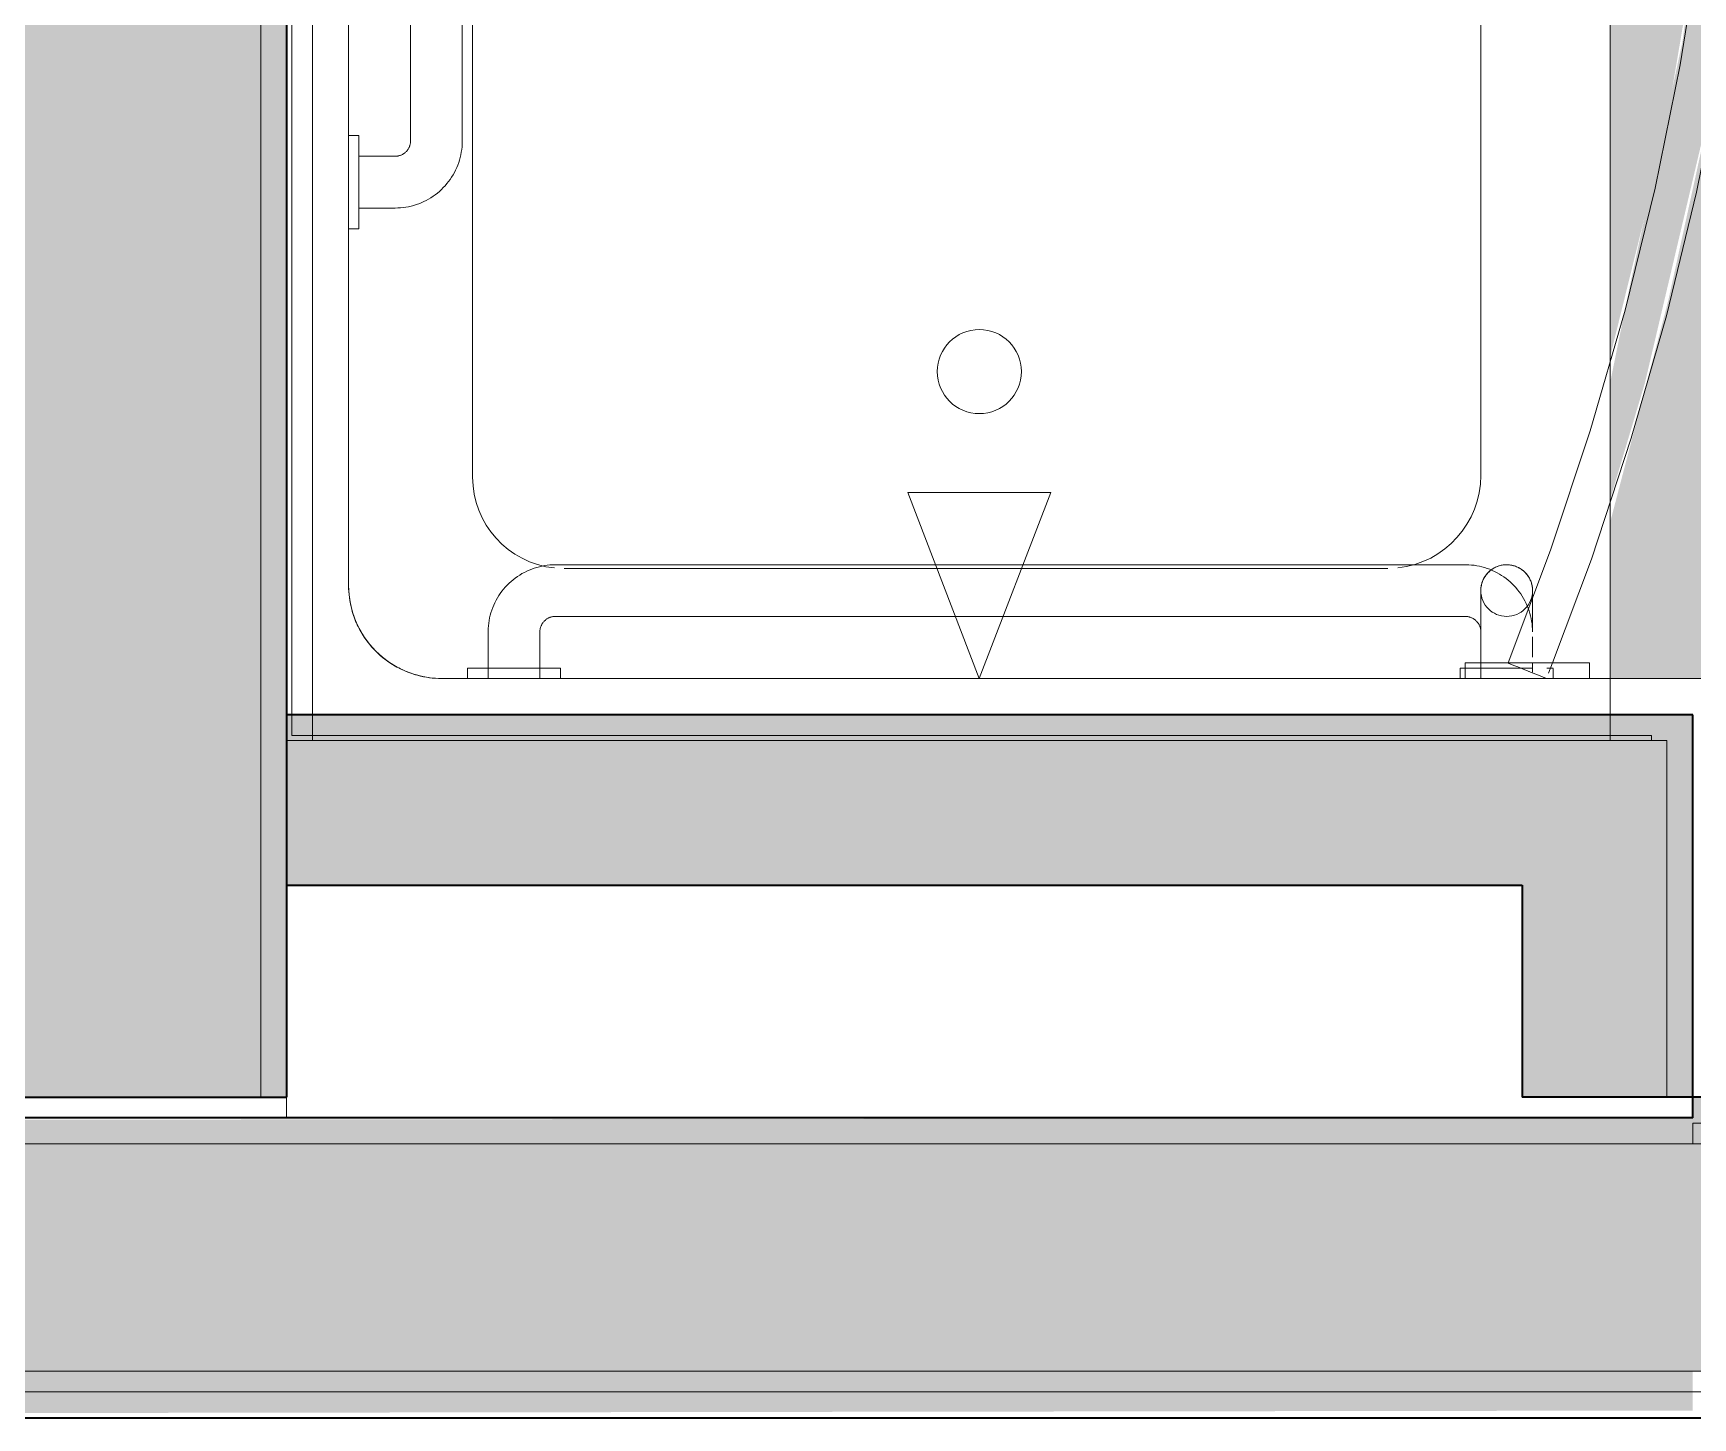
# Model space of a CAD drawing. Header units: inches. Extents: x 6 to 8416, y -388 to 6104.
# Drawn here: x 5998.79 to 6038.92, y 330.94 to 364.41 of the extents above; entities that cross this region are included whole.
import ezdxf

# ---------------------------------------------------------------- set-up
doc = ezdxf.new("R2010")
doc.units = ezdxf.units.IN
doc.header["$MEASUREMENT"] = 0
doc.linetypes.add('Dash 1_16_', pattern=[48, 24, -24])
doc.linetypes.add('Hidden 1_16_', pattern=[36, 24, -12])
for name, color, linetype, lineweight in [('A-GENM', 13, 'Continuous', 18), ('A-ROOM', 32, 'Continuous', 13), ('A-WALL', 113, 'Continuous', 25), ('A-WALL-PATT', 111, 'Continuous', 35), ('I-WALL', 2, 'Continuous', 25), ('P-SANR-FIXT', 6, 'Continuous', 18), ('Q-SPCQ', 91, 'Continuous', 18)]:
    doc.layers.add(name, color=color, linetype=linetype, lineweight=lineweight)

# ---------------------------------------------------------------- blocks, each defined once
blk = doc.blocks.new('GM BA Shower-Unit-Tub-Prefab-ICC ADA-AM - ICC Type B_ Option B Forward_ 60_W x 32_D-2224311-LEVEL 3 - PLAN Copy 1 Copy 1')
at = {"layer": 'A-GENM'}
blk.add_line((0, -32), (0.625, -32), dxfattribs=at)
blk = doc.blocks.new('GM Clearance-Rect-AM - 30_ x 48_  - A117 2017 Existing _ Type B _ A117 2009 _ CBC-V252-LEVEL 3 - PLAN Copy 1 Copy 1')
at = {"layer": 'A-GENM', "linetype": 'Hidden 1_16_', "lineweight": 9, "transparency": 33554560}
h = blk.add_hatch(color=256, dxfattribs=at)
h.paths.add_polyline_path([(5.644, 0), (-15, 0), (-15, -48), (13.614, -47.841), (12.13, -41.068), (11.845, -39.201), (11.217, -32.454), (11.104, -27.516), (11.508, -20.747), (12.336, -14.859), (13.593, -9.14), (15, -3.771), (15, 0)])
h.paths.add_polyline_path([(15, -7.775), (13.713, -12.987), (12.752, -18.657), (12.22, -24.46), (12.135, -30.286), (12.478, -35.946), (13.367, -42.21), (14.504, -47.4), (14.781, -48), (15, -48), (15, -7.815)])
blk.add_hatch(color=256, dxfattribs=at).paths.add_polyline_path([(15, -4.326), (14.159, -7.141), (12.32, -14.947), (11.787, -18.299), (11.214, -24.639), (11.148, -30.645), (11.514, -36.311), (12.354, -42.232), (13.485, -47.308), (13.75, -48), (14.624, -47.841), (13.728, -44.092), (12.765, -38.451), (12.231, -32.814), (12.135, -26.714), (12.448, -21.317), (13.252, -15.39), (14.486, -9.664), (15, -7.149), (15, -4.494)])
at = {"layer": 'A-GENM', "linetype": 'Hidden 1_16_', "lineweight": 9}
for p, q in [((-15, 0), (15, 0)), ((15, 0), (-15, 0)), ((-15, 0), (15, 0)), ((15, 0), (15, -4.326)), ((15, -4.326), (15, 0)), ((15, 0), (15, -4.326)), ((15, -4.625), (15, -6.752)), ((15, -6.752), (15, -4.625)), ((15, -4.625), (15, -6.752)), ((15, -6.898), (15, -7.775)), ((15, -7.775), (15, -6.898)), ((15, -6.898), (15, -7.775)), ((15, -7.775), (15, -48)), ((15, -48), (15, -7.775)), ((15, -7.775), (15, -48))]:
    blk.add_line(p, q, dxfattribs=at)
blk = doc.blocks.new('z Nested-Shower Surround-Tub-Prefab - Variable-V254-LEVEL 3 - PLAN Copy 1 Copy 1')
at = {"layer": 'A-GENM'}
for p, q in [((60, 0), (0, 0)), ((0, 0), (0, -0.625)), ((0, -0.625), (0, 0)), ((0, 0), (0.625, 0)), ((0.625, 0), (59.375, 0)), ((0, -0.625), (0, -32)), ((0, -29.875), (0, -0.625)), ((56.25, -1.5), (3.75, -1.5)), ((3.75, -1.5), (56.25, -1.5)), ((56.25, -1.5), (3.75, -1.5)), ((1.5, -3.75), (1.5, -5.058)), ((1.5, -29.25), (1.5, -3.75)), ((1.5, -3.75), (1.5, -5.058)), ((53.877, -4.5), (6.371, -4.5)), ((1.5, -5.942), (1.5, -29.058)), ((1.5, -5.942), (1.5, -29.058)), ((4.159, -15.729), (4.159, -6.712)), ((4.159, -17.771), (4.159, -15.729)), ((4.159, -26.623), (4.159, -17.771)), ((53.839, -28.873), (6.409, -28.873)), ((1.5, -30.75), (1.5, -29.25)), ((0, -32), (0, -29.875)), ((1.5, -30), (1.5, -30.75)), ((1.5, -30), (1.5, -30.75)), ((1.5, -30.75), (1.5, -32)), ((1.5, -32), (1.5, -30.75)), ((1.5, -30.75), (1.5, -32)), ((0, -32), (1.5, -32)), ((0.625, -32), (0.246, -32)), ((1.5, -32), (0.625, -32)), ((1.5, -32), (5.826, -32)), ((6.125, -32), (8.252, -32)), ((8.398, -32), (9.275, -32)), ((9.275, -32), (49.5, -32))]:
    blk.add_line(p, q, dxfattribs=at)
at = {"layer": 'A-GENM', "lineweight": 9}
for p, q in [((60, 0), (0, 0)), ((0, 0), (0, -0.625)), ((0, -0.625), (0, 0)), ((0, 0), (0.625, 0)), ((0.125, -0.625), (0.125, -0.125)), ((0.125, -0.125), (59.875, -0.125)), ((0.125, -0.313), (0.125, -0.625)), ((0.625, -0.125), (0.312, -0.125)), ((0.625, 0), (59.375, 0)), ((59.376, -0.125), (0.625, -0.125)), ((0, -0.625), (0, -33)), ((0, -29.875), (0, -0.625)), ((0.125, -33), (0.125, -0.625)), ((0.125, -0.625), (0.125, -29.875)), ((0, -32), (0, -29.875)), ((0.125, -29.875), (0.125, -32)), ((0, -33), (0, -32)), ((0.125, -32), (0.125, -33)), ((0, -33), (0.125, -33)), ((0.125, -33), (0, -33))]:
    blk.add_line(p, q, dxfattribs=at)
at = {"layer": 'A-GENM'}
blk.add_circle((8.92, -16.75), 1.016, dxfattribs=at)
for centre, radius, start, end in [((3.75, -3.75), 2.25, 90, 180), ((3.75, -3.75), 2.25, 105, 110.0287), ((3.75, -3.75), 2.25, 105, 110.0287), ((3.75, -3.75), 2.25, 90, 105), ((3.75, -3.75), 2.25, 90, 105), ((3.75, -3.75), 2.25, 120, 135), ((3.75, -3.75), 2.25, 120, 135), ((3.75, -3.75), 2.25, 114.9713, 120), ((3.75, -3.75), 2.25, 114.9713, 120), ((3.75, -3.75), 2.25, 110.0287, 114.9713), ((3.75, -3.75), 2.25, 110.0287, 114.9713), ((3.75, -3.75), 2.25, 135, 150), ((3.75, -3.75), 2.25, 135, 150), ((3.75, -3.75), 2.25, 155.0287, 159.9713), ((3.75, -3.75), 2.25, 155.0287, 159.9713), ((3.75, -3.75), 2.25, 150, 155.0287), ((3.75, -3.75), 2.25, 150, 155.0287), ((3.75, -3.75), 2.25, 165, 180), ((3.75, -3.75), 2.25, 165, 180), ((3.75, -3.75), 2.25, 159.9713, 165), ((3.75, -3.75), 2.25, 159.9713, 165), ((6.371, -6.712), 2.212, 90, 173.9023), ((6.409, -26.623), 2.25, 186.2418, 270)]:
    blk.add_arc(centre, radius, start, end, dxfattribs=at)
blk = doc.blocks.new('z Nested-Shower Grab Bars - Variable-V255-LEVEL 3 - PLAN Copy 1 Copy 1')
at = {"layer": 'A-GENM', "linetype": 'Dash 1_16_', "lineweight": 9}
for p, q in [((10.875, 0), (10.875, -0.25)), ((10.913, 0), (10.875, 0)), ((10.913, 0), (10.875, 0)), ((10.875, 0), (10.875, -0.25)), ((10.913, 0), (10.875, 0)), ((10.913, 0), (10.875, 0)), ((10.875, -0.25), (11.687, -0.25)), ((10.875, -0.25), (11.687, -0.25)), ((10.875, -0.25), (11.687, -0.25)), ((10.875, -0.25), (13.125, -0.25)), ((11.026, 0), (10.913, 0)), ((11.026, 0), (10.913, 0)), ((11.026, 0), (10.913, 0)), ((11.026, 0), (10.913, 0)), ((11.205, 0), (11.026, 0)), ((11.205, 0), (11.026, 0)), ((11.205, 0), (11.026, 0)), ((11.205, 0), (11.026, 0)), ((11.438, 0), (11.205, 0)), ((11.438, 0), (11.205, 0)), ((11.438, 0), (11.205, 0)), ((11.438, 0), (11.205, 0)), ((11.375, -0.25), (11.375, -1.125)), ((11.688, -0.25), (11.375, -0.25)), ((11.688, -0.25), (11.375, -0.25)), ((11.375, -0.25), (11.375, -1.125)), ((12.625, -0.25), (11.375, -0.25)), ((11.688, -0.25), (11.375, -0.25)), ((11.709, 0), (11.438, 0)), ((11.709, 0), (11.438, 0)), ((11.709, 0), (11.438, 0)), ((11.709, 0), (11.438, 0)), ((11.838, -0.25), (11.688, -0.25)), ((12.313, -0.25), (11.688, -0.25)), ((11.838, -0.25), (11.688, -0.25)), ((12, 0), (11.709, 0)), ((12, 0), (11.709, 0)), ((12, 0), (11.709, 0)), ((12, 0), (11.709, 0)), ((11.709, -0.25), (11.822, -0.25)), ((11.709, -0.25), (11.822, -0.25)), ((11.709, -0.25), (11.822, -0.25)), ((12, -0.25), (11.838, -0.25)), ((12, -0.25), (11.838, -0.25)), ((12.291, 0), (12, 0)), ((12.291, 0), (12, 0)), ((12.291, 0), (12, 0)), ((12.291, 0), (12, 0)), ((12.162, -0.25), (12, -0.25)), ((12.162, -0.25), (12, -0.25)), ((12.313, -0.25), (12.162, -0.25)), ((12.313, -0.25), (12.162, -0.25)), ((12.563, 0), (12.291, 0)), ((12.563, 0), (12.291, 0)), ((12.563, 0), (12.291, 0)), ((12.563, 0), (12.291, 0)), ((12.313, -0.25), (13.125, -0.25)), ((12.313, -0.25), (13.125, -0.25)), ((12.625, -0.25), (12.313, -0.25)), ((12.625, -0.25), (12.313, -0.25)), ((12.313, -0.25), (13.125, -0.25)), ((12.625, -0.25), (12.313, -0.25)), ((12.795, 0), (12.563, 0)), ((12.795, 0), (12.563, 0)), ((12.795, 0), (12.563, 0)), ((12.795, 0), (12.563, 0)), ((12.625, -1.125), (12.625, -0.25)), ((12.625, -1.125), (12.625, -0.25)), ((12.974, 0), (12.795, 0)), ((12.974, 0), (12.795, 0)), ((12.974, 0), (12.795, 0)), ((12.974, 0), (12.795, 0)), ((13.087, 0), (12.974, 0)), ((13.087, 0), (12.974, 0)), ((13.087, 0), (12.974, 0)), ((13.087, 0), (12.974, 0)), ((13.125, 0), (13.087, 0)), ((13.125, 0), (13.087, 0)), ((13.125, 0), (13.087, 0)), ((13.125, 0), (13.087, 0)), ((13.125, -0.25), (13.125, 0)), ((13.125, -0.25), (13.125, 0)), ((35, -1.5), (13, -1.5)), ((35, -1.5), (13, -1.5)), ((13, -2.75), (35, -2.75)), ((13, -2.75), (35, -2.75)), ((0.25, -2.875), (0, -2.875)), ((0, -2.875), (0, -2.913)), ((0, -2.875), (0, -2.913)), ((0, -2.913), (0, -3.026)), ((0, -2.913), (0, -3.026)), ((0, -3.026), (0, -3.205)), ((0, -3.026), (0, -3.205)), ((0, -3.205), (0, -3.438)), ((0, -3.205), (0, -3.438)), ((0.25, -3.438), (0.25, -2.875)), ((0.25, -5.125), (0.25, -2.875)), ((1.125, -3.375), (0, -3.375)), ((0, -3.375), (0, -3.396)), ((0, -3.375), (0, -3.396)), ((0, -3.396), (0, -3.459)), ((0, -3.396), (0, -3.459)), ((0, -3.438), (0, -3.709)), ((0, -3.459), (0, -3.558)), ((0, -3.459), (0, -3.558)), ((0, -3.558), (0, -3.688)), ((0, -3.558), (0, -4)), ((0, -3.688), (0, -3.838)), ((0, -3.709), (0, -4)), ((0, -3.838), (0, -4)), ((0, -4), (0, -4.291)), ((0, -4), (0, -4.162)), ((0, -4), (0, -4.442)), ((0, -4.162), (0, -4.313)), ((0, -4.291), (0, -4.563)), ((0, -4.313), (0, -4.442)), ((0, -4.442), (0, -4.541)), ((0, -4.442), (0, -4.541)), ((0, -4.541), (0, -4.604)), ((0, -4.541), (0, -4.604)), ((0, -4.563), (0, -4.795)), ((0, -4.563), (0, -4.795)), ((0, -4.604), (0, -4.625)), ((0, -4.604), (0, -4.625)), ((0, -4.625), (1.125, -4.625)), ((0, -4.795), (0, -4.974)), ((0, -4.795), (0, -4.974)), ((0.25, -5.125), (0.25, -4.563)), ((0, -4.974), (0, -5.087)), ((0, -4.974), (0, -5.087)), ((0, -5.087), (0, -5.125)), ((0, -5.087), (0, -5.125)), ((0, -5.125), (0.25, -5.125)), ((1.5, -5), (1.5, -14.674)), ((2.75, -14.194), (2.75, -5)), ((2.75, -16.306), (2.75, -14.194)), ((1.5, -14.674), (1.5, -15.826)), ((1.5, -15.826), (1.5, -27)), ((2.75, -27), (2.75, -16.306)), ((0.25, -26.875), (0, -26.875)), ((0, -26.875), (0, -26.913)), ((0, -26.875), (0, -26.913)), ((0.25, -26.875), (0, -26.875)), ((0, -26.875), (0, -26.913)), ((0, -26.875), (0, -26.913)), ((0.25, -27.438), (0.25, -26.875)), ((0.25, -27.687), (0.25, -26.875)), ((0.25, -27.687), (0.25, -26.875)), ((0.25, -27.709), (0.25, -26.875)), ((0, -26.913), (0, -27.026)), ((0, -26.913), (0, -27.026)), ((0, -26.913), (0, -27.026)), ((0, -26.913), (0, -27.026)), ((0, -27.026), (0, -27.205)), ((0, -27.026), (0, -27.205)), ((0, -27.026), (0, -27.205)), ((0, -27.026), (0, -27.205)), ((0, -27.205), (0, -27.438)), ((0, -27.205), (0, -27.438)), ((0, -27.205), (0, -27.438)), ((0, -27.205), (0, -27.438)), ((1.125, -27.375), (0, -27.375)), ((0, -27.375), (0, -27.396)), ((0, -27.375), (0, -27.396)), ((0, -27.396), (0, -27.459)), ((0, -27.396), (0, -27.459)), ((0, -27.438), (0, -27.709)), ((0, -27.438), (0, -27.709)), ((0, -27.438), (0, -27.709)), ((0, -27.459), (0, -27.558)), ((0, -27.459), (0, -27.558)), ((0, -27.558), (0, -27.688)), ((0, -27.558), (0, -27.688)), ((1.125, -27.375), (0.25, -27.375)), ((0.25, -27.375), (0.25, -27.688)), ((0.25, -27.375), (0.25, -27.688)), ((1.966, -27.375), (1.987, -27.375)), ((1.987, -27.375), (2.007, -27.375)), ((2.007, -27.375), (2.025, -27.375)), ((2.025, -27.375), (2.042, -27.375)), ((2.042, -27.375), (2.057, -27.375)), ((2.057, -27.375), (2.071, -27.375)), ((2.071, -27.375), (2.083, -27.375)), ((2.083, -27.375), (2.094, -27.375)), ((2.094, -27.375), (2.103, -27.375)), ((2.103, -27.375), (2.11, -27.375)), ((2.11, -27.375), (2.116, -27.375)), ((2.116, -27.375), (2.121, -27.375)), ((2.121, -27.375), (2.124, -27.375)), ((2.124, -27.375), (2.125, -27.375)), ((2.125, -27.375), (2.15, -27.375)), ((2.15, -27.375), (2.175, -27.377)), ((2.175, -27.377), (2.2, -27.379)), ((2.2, -27.379), (2.225, -27.383)), ((2.225, -27.383), (2.249, -27.387)), ((2.249, -27.387), (2.274, -27.393)), ((2.274, -27.393), (2.298, -27.399)), ((2.298, -27.399), (2.322, -27.407)), ((2.322, -27.407), (2.345, -27.415)), ((2.345, -27.415), (2.368, -27.424)), ((2.368, -27.424), (2.391, -27.435)), ((2.391, -27.435), (2.414, -27.446)), ((2.414, -27.446), (2.436, -27.458)), ((2.436, -27.458), (2.457, -27.47)), ((2.457, -27.47), (2.478, -27.484)), ((2.478, -27.484), (2.498, -27.499)), ((2.498, -27.499), (2.518, -27.514)), ((2.518, -27.514), (2.537, -27.53)), ((2.537, -27.53), (2.556, -27.547)), ((2.556, -27.547), (2.573, -27.565)), ((2.573, -27.565), (2.59, -27.583)), ((2.588, -27.708), (2.615, -27.649)), ((2.59, -27.583), (2.607, -27.602)), ((2.607, -27.602), (2.622, -27.621)), ((2.615, -27.649), (2.64, -27.589)), ((2.622, -27.621), (2.637, -27.642)), ((2.637, -27.642), (2.651, -27.662)), ((2.651, -27.662), (2.664, -27.684)), ((2.664, -27.684), (2.676, -27.705)), ((0, -27.688), (0, -27.838)), ((0, -27.688), (0, -27.838)), ((0, -27.749), (0, -28)), ((0, -27.749), (0, -28)), ((0, -27.749), (0, -28)), ((0, -27.838), (0, -28.442)), ((0, -27.838), (0, -28.442)), ((0.25, -27.688), (0.25, -27.838)), ((0.25, -27.688), (0.25, -27.838)), ((0.25, -27.991), (0.25, -27.749)), ((0.25, -27.838), (0.25, -28)), ((0.25, -27.838), (0.25, -28)), ((0.25, -28), (0.25, -28.162)), ((0.25, -28), (0.25, -28.162)), ((2.291, -28.132), (2.335, -28.085)), ((2.418, -27.984), (2.456, -27.932)), ((2.456, -27.932), (2.492, -27.878)), ((2.492, -27.878), (2.526, -27.823)), ((2.526, -27.823), (2.558, -27.766)), ((2.558, -27.766), (2.588, -27.708)), ((2.676, -27.705), (2.688, -27.728)), ((2.688, -27.728), (2.698, -27.75)), ((2.698, -27.75), (2.708, -27.774)), ((2.708, -27.774), (2.716, -27.797)), ((2.716, -27.797), (2.724, -27.821)), ((2.724, -27.821), (2.73, -27.845)), ((2.73, -27.845), (2.736, -27.869)), ((2.736, -27.869), (2.741, -27.894)), ((2.741, -27.894), (2.745, -27.918)), ((2.746, -28.068), (2.743, -28.093)), ((2.745, -27.918), (2.747, -27.943)), ((2.749, -28.043), (2.746, -28.068)), ((2.747, -27.943), (2.749, -27.968)), ((2.749, -27.968), (2.75, -27.993)), ((0, -28.113), (0, -28.503)), ((0, -28.113), (0, -28.291)), ((0, -28.113), (0, -28.291)), ((0, -28.291), (0, -28.503)), ((0, -28.291), (0, -28.503)), ((0, -28.442), (0, -28.541)), ((0, -28.442), (0, -28.541)), ((0.25, -28.291), (0.25, -28.113)), ((0.25, -28.162), (0.25, -28.313)), ((0.25, -28.162), (0.25, -28.313)), ((0.25, -28.313), (0.25, -28.442)), ((0.25, -28.313), (0.25, -28.442)), ((0.25, -28.442), (0.25, -28.604)), ((0.25, -28.442), (0.25, -28.625)), ((1.758, -28.497), (1.817, -28.47)), ((1.817, -28.47), (1.875, -28.441)), ((1.875, -28.441), (1.932, -28.41)), ((1.932, -28.41), (1.988, -28.377)), ((1.988, -28.377), (2.043, -28.341)), ((2.043, -28.341), (2.095, -28.303)), ((2.095, -28.303), (2.147, -28.264)), ((2.147, -28.264), (2.197, -28.222)), ((2.197, -28.222), (2.244, -28.178)), ((2.244, -28.178), (2.291, -28.132)), ((2.528, -28.477), (2.509, -28.493)), ((2.547, -28.461), (2.528, -28.477)), ((2.565, -28.444), (2.547, -28.461)), ((2.583, -28.426), (2.565, -28.444)), ((2.599, -28.407), (2.583, -28.426)), ((2.615, -28.388), (2.599, -28.407)), ((2.63, -28.368), (2.615, -28.388)), ((2.645, -28.347), (2.63, -28.368)), ((2.658, -28.326), (2.645, -28.347)), ((2.671, -28.305), (2.658, -28.326)), ((2.682, -28.283), (2.671, -28.305)), ((2.693, -28.26), (2.682, -28.283)), ((2.703, -28.237), (2.693, -28.26)), ((2.712, -28.214), (2.703, -28.237)), ((2.72, -28.19), (2.712, -28.214)), ((2.727, -28.166), (2.72, -28.19)), ((2.734, -28.142), (2.727, -28.166)), ((2.739, -28.118), (2.734, -28.142)), ((2.743, -28.093), (2.739, -28.118)), ((0, -28.541), (0, -28.604)), ((0, -28.541), (0, -28.604)), ((0, -28.563), (0, -28.795)), ((0, -28.563), (0, -28.795)), ((0, -28.563), (0, -28.795)), ((0, -28.563), (0, -28.795)), ((0, -28.604), (0, -28.625)), ((0, -28.604), (0, -28.625)), ((0.154, -28.625), (0.375, -28.625)), ((0.25, -28.604), (0.25, -28.625)), ((0.515, -28.625), (1.004, -28.625)), ((0.515, -28.625), (1.004, -28.625)), ((1.125, -28.625), (1.19, -28.624)), ((1.136, -28.625), (1.125, -28.625)), ((1.176, -28.625), (1.136, -28.625)), ((1.216, -28.625), (1.176, -28.625)), ((1.19, -28.624), (1.255, -28.62)), ((1.255, -28.625), (1.216, -28.625)), ((1.255, -28.62), (1.32, -28.613)), ((1.295, -28.625), (1.255, -28.625)), ((1.334, -28.625), (1.295, -28.625)), ((1.32, -28.613), (1.384, -28.604)), ((1.373, -28.625), (1.334, -28.625)), ((1.412, -28.625), (1.373, -28.625)), ((1.45, -28.625), (1.412, -28.625)), ((1.487, -28.625), (1.45, -28.625)), ((1.524, -28.625), (1.487, -28.625)), ((1.511, -28.578), (1.574, -28.562)), ((1.561, -28.625), (1.524, -28.625)), ((1.574, -28.562), (1.636, -28.543)), ((1.665, -28.625), (1.631, -28.625)), ((1.636, -28.543), (1.697, -28.521)), ((1.699, -28.625), (1.665, -28.625)), ((1.697, -28.521), (1.758, -28.497)), ((1.731, -28.625), (1.699, -28.625)), ((1.762, -28.625), (1.731, -28.625)), ((1.792, -28.625), (1.762, -28.625)), ((1.822, -28.625), (1.792, -28.625)), ((1.85, -28.625), (1.822, -28.625)), ((1.877, -28.625), (1.85, -28.625)), ((1.903, -28.625), (1.877, -28.625)), ((1.927, -28.625), (1.903, -28.625)), ((1.95, -28.625), (1.927, -28.625)), ((1.972, -28.625), (1.95, -28.625)), ((2.03, -28.625), (2.012, -28.625)), ((2.074, -28.625), (2.061, -28.625)), ((2.086, -28.625), (2.074, -28.625)), ((2.096, -28.625), (2.086, -28.625)), ((2.125, -28.625), (2.124, -28.625)), ((2.188, -28.622), (2.163, -28.624)), ((2.213, -28.619), (2.188, -28.622)), ((2.238, -28.615), (2.213, -28.619)), ((2.262, -28.61), (2.238, -28.615)), ((2.287, -28.604), (2.262, -28.61)), ((2.311, -28.597), (2.287, -28.604)), ((2.334, -28.589), (2.311, -28.597)), ((2.358, -28.58), (2.334, -28.589)), ((2.381, -28.57), (2.358, -28.58)), ((2.403, -28.56), (2.381, -28.57)), ((2.426, -28.548), (2.403, -28.56)), ((2.447, -28.536), (2.426, -28.548)), ((2.468, -28.522), (2.447, -28.536)), ((2.489, -28.508), (2.468, -28.522)), ((2.509, -28.493), (2.489, -28.508)), ((0, -28.974), (0, -29.125)), ((0, -28.974), (0, -29.125)), ((0, -28.974), (0, -29.087)), ((0, -28.974), (0, -29.087)), ((0, -29.087), (0, -29.125)), ((0, -29.087), (0, -29.125)), ((0, -29.125), (0.245, -29.125)), ((0, -29.125), (0.245, -29.125)), ((0.25, -29.087), (0.25, -28.974)), ((0.25, -29.087), (0.25, -28.974)), ((0.25, -29.087), (0.25, -28.974)), ((0.25, -29.087), (0.25, -28.974)), ((0.25, -29.125), (0.25, -29.087)), ((0.25, -29.125), (0.25, -29.087)), ((0.25, -29.125), (0.25, -29.087)), ((0.25, -29.125), (0.25, -29.087))]:
    blk.add_line(p, q, dxfattribs=at)
at = {"layer": 'A-GENM', "linetype": 'Dash 1_16_', "lineweight": 9, "flags": 128}
for points in [[(11.375, -1.125), (11.376, -1.19), (11.38, -1.255), (11.387, -1.32), (11.396, -1.384), (11.407, -1.448), (11.422, -1.511), (11.438, -1.574), (11.457, -1.636), (11.479, -1.697), (11.503, -1.758), (11.53, -1.817), (11.559, -1.875), (11.59, -1.932), (11.623, -1.988), (11.659, -2.043), (11.697, -2.095), (11.736, -2.147), (11.778, -2.197), (11.822, -2.244), (11.868, -2.291), (11.915, -2.335), (11.965, -2.377), (12.016, -2.418), (12.068, -2.456), (12.122, -2.492), (12.177, -2.526), (12.234, -2.558), (12.292, -2.588), (12.351, -2.615), (12.411, -2.64), (12.472, -2.662), (12.534, -2.682), (12.597, -2.699), (12.66, -2.714), (12.724, -2.726), (12.788, -2.736), (12.853, -2.743), (12.917, -2.748), (12.982, -2.75), (13, -2.75)], [(11.375, -1.125), (11.376, -1.19), (11.38, -1.255), (11.387, -1.32), (11.396, -1.384), (11.407, -1.448), (11.422, -1.511), (11.438, -1.574), (11.457, -1.636), (11.479, -1.697), (11.503, -1.758), (11.53, -1.817), (11.559, -1.875), (11.59, -1.932), (11.623, -1.988), (11.659, -2.043), (11.697, -2.095), (11.736, -2.147), (11.778, -2.197), (11.822, -2.244), (11.868, -2.291), (11.915, -2.335), (11.965, -2.377), (12.016, -2.418), (12.068, -2.456), (12.122, -2.492), (12.177, -2.526), (12.234, -2.558), (12.292, -2.588), (12.351, -2.615), (12.411, -2.64), (12.472, -2.662), (12.534, -2.682), (12.597, -2.699), (12.66, -2.714), (12.724, -2.726), (12.788, -2.736), (12.853, -2.743), (12.917, -2.748), (12.982, -2.75), (13, -2.75)], [(13, -1.5), (12.985, -1.5), (12.97, -1.499), (12.955, -1.497), (12.94, -1.495), (12.925, -1.493), (12.911, -1.489), (12.896, -1.485), (12.882, -1.481), (12.868, -1.476), (12.854, -1.47), (12.84, -1.464), (12.827, -1.458), (12.814, -1.45), (12.801, -1.443), (12.788, -1.435), (12.776, -1.426), (12.764, -1.417), (12.753, -1.407), (12.742, -1.397), (12.731, -1.386), (12.721, -1.375), (12.711, -1.364), (12.702, -1.352), (12.693, -1.34), (12.684, -1.328), (12.677, -1.315), (12.669, -1.302), (12.662, -1.288), (12.656, -1.275), (12.65, -1.261), (12.645, -1.247), (12.641, -1.233), (12.637, -1.218), (12.633, -1.203), (12.63, -1.189), (12.628, -1.174), (12.627, -1.159), (12.625, -1.144), (12.625, -1.129), (12.625, -1.125)], [(13, -1.5), (12.985, -1.5), (12.97, -1.499), (12.955, -1.497), (12.94, -1.495), (12.925, -1.493), (12.911, -1.489), (12.896, -1.485), (12.882, -1.481), (12.868, -1.476), (12.854, -1.47), (12.84, -1.464), (12.827, -1.458), (12.814, -1.45), (12.801, -1.443), (12.788, -1.435), (12.776, -1.426), (12.764, -1.417), (12.753, -1.407), (12.742, -1.397), (12.731, -1.386), (12.721, -1.375), (12.711, -1.364), (12.702, -1.352), (12.693, -1.34), (12.684, -1.328), (12.677, -1.315), (12.669, -1.302), (12.662, -1.288), (12.656, -1.275), (12.65, -1.261), (12.645, -1.247), (12.641, -1.233), (12.637, -1.218), (12.633, -1.203), (12.63, -1.189), (12.628, -1.174), (12.627, -1.159), (12.625, -1.144), (12.625, -1.129), (12.625, -1.125)], [(2.75, -5), (2.749, -4.935), (2.745, -4.87), (2.738, -4.805), (2.729, -4.741), (2.718, -4.677), (2.703, -4.614), (2.687, -4.551), (2.668, -4.489), (2.646, -4.428), (2.622, -4.367), (2.595, -4.308), (2.566, -4.25), (2.535, -4.193), (2.502, -4.137), (2.466, -4.082), (2.428, -4.03), (2.389, -3.978), (2.347, -3.928), (2.303, -3.881), (2.257, -3.834), (2.21, -3.79), (2.16, -3.748), (2.109, -3.707), (2.057, -3.669), (2.003, -3.633), (1.948, -3.599), (1.891, -3.567), (1.833, -3.537), (1.774, -3.51), (1.714, -3.485), (1.653, -3.463), (1.591, -3.443), (1.528, -3.426), (1.465, -3.411), (1.401, -3.399), (1.337, -3.389), (1.272, -3.382), (1.208, -3.377), (1.143, -3.375), (1.125, -3.375)], [(1.125, -4.625), (1.14, -4.625), (1.155, -4.626), (1.17, -4.628), (1.185, -4.63), (1.2, -4.632), (1.214, -4.636), (1.229, -4.64), (1.243, -4.644), (1.257, -4.649), (1.271, -4.655), (1.285, -4.661), (1.298, -4.667), (1.311, -4.675), (1.324, -4.682), (1.337, -4.69), (1.349, -4.699), (1.361, -4.708), (1.372, -4.718), (1.383, -4.728), (1.394, -4.739), (1.404, -4.75), (1.414, -4.761), (1.423, -4.773), (1.432, -4.785), (1.441, -4.797), (1.448, -4.81), (1.456, -4.823), (1.463, -4.837), (1.469, -4.85), (1.475, -4.864), (1.48, -4.878), (1.484, -4.892), (1.488, -4.907), (1.492, -4.922), (1.495, -4.936), (1.497, -4.951), (1.498, -4.966), (1.5, -4.981), (1.5, -4.996), (1.5, -5)], [(1.5, -27), (1.5, -27.015), (1.499, -27.03), (1.497, -27.045), (1.495, -27.06), (1.493, -27.075), (1.489, -27.089), (1.485, -27.104), (1.481, -27.118), (1.476, -27.132), (1.47, -27.146), (1.464, -27.16), (1.458, -27.173), (1.45, -27.186), (1.443, -27.199), (1.435, -27.212), (1.426, -27.224), (1.417, -27.236), (1.407, -27.247), (1.397, -27.258), (1.386, -27.269), (1.375, -27.279), (1.364, -27.289), (1.352, -27.298), (1.34, -27.307), (1.328, -27.316), (1.315, -27.323), (1.302, -27.331), (1.288, -27.338), (1.275, -27.344), (1.261, -27.35), (1.247, -27.355), (1.233, -27.359), (1.218, -27.363), (1.203, -27.367), (1.189, -27.37), (1.174, -27.372), (1.159, -27.373), (1.144, -27.375), (1.129, -27.375), (1.125, -27.375)], [(2.64, -27.589), (2.662, -27.528), (2.682, -27.466), (2.699, -27.403), (2.714, -27.34), (2.726, -27.276), (2.736, -27.212), (2.743, -27.147), (2.748, -27.083), (2.75, -27.018), (2.75, -27)], [(1.125, -27.375), (1.165, -27.375), (1.205, -27.375), (1.245, -27.375), (1.284, -27.375), (1.324, -27.375), (1.363, -27.375), (1.401, -27.375), (1.44, -27.375), (1.477, -27.375), (1.514, -27.375), (1.551, -27.375), (1.587, -27.375), (1.622, -27.375), (1.656, -27.375), (1.69, -27.375), (1.722, -27.375), (1.754, -27.375), (1.784, -27.375), (1.814, -27.375), (1.842, -27.375), (1.87, -27.375), (1.896, -27.375), (1.921, -27.375), (1.944, -27.375), (1.966, -27.375)], [(2.335, -28.085), (2.377, -28.035), (2.418, -27.984)], [(2.75, -27.993), (2.75, -28.018), (2.749, -28.043)], [(1.384, -28.604), (1.448, -28.593), (1.511, -28.578)], [(1.631, -28.625), (1.596, -28.625), (1.561, -28.625)], [(2.012, -28.625), (1.993, -28.625), (1.972, -28.625)], [(2.061, -28.625), (2.046, -28.625), (2.03, -28.625)], [(2.112, -28.625), (2.105, -28.625), (2.096, -28.625)], [(2.124, -28.625), (2.122, -28.625), (2.118, -28.625), (2.112, -28.625)], [(2.163, -28.624), (2.138, -28.625), (2.125, -28.625)]]:
    blk.add_lwpolyline(points, dxfattribs=at)
at = {"layer": 'A-GENM', "linetype": 'Dash 1_16_', "lineweight": 9}
for start, end in [(90, 270), (270, 90)]:
    blk.add_arc((2.125, -28), 0.625, start, end, dxfattribs=at)
blk = doc.blocks.new('z Nested-Clearance-Shower-AM - Tub_Shower - ICC Type B - Option B_ Forward _ CBC 11A-1978685-LEVEL 3 - PLAN Copy 1 Copy 1')
at = {"layer": 'A-GENM', "linetype": 'Hidden 1_16_', "lineweight": 9}
for p, q in [((0, -30), (0, 0)), ((0, 0), (48, 0))]:
    blk.add_line(p, q, dxfattribs=at)
blk = doc.blocks.new('z Nested-Shower Fixtures - Variable-2223649-LEVEL 3 - PLAN Copy 1 Copy 1')
at = {"layer": 'P-SANR-FIXT'}
for p, q in [((4.5, 1.727), (0, 0)), ((4.5, -1.727), (4.5, 1.727)), ((0, 0), (4.5, -1.727))]:
    blk.add_line(p, q, dxfattribs=at)
blk = doc.blocks.new('z Nested-Shower Extra Gyp Layer - Variable-2223652-LEVEL 3 - PLAN Copy 1 Copy 1')
at = {"layer": 'A-GENM', "lineweight": 9}
for p, q in [((60, 0), (0, 0)), ((0, 0), (60, 0)), ((0, 0), (0, -0.625)), ((0, 0), (0, -0.625)), ((60, -0.625), (0, -0.625)), ((0, -0.625), (60, -0.625))]:
    blk.add_line(p, q, dxfattribs=at)
blk = doc.blocks.new('SE BA Shower Curtain Rod-AM - 1_ Dia__ 76_ AFF-V256-LEVEL 3 - PLAN Copy 1 Copy 1')
at = {"layer": 'Q-SPCQ'}
for p, q in [((0.375, 1.5), (0, 1.5)), ((0, 1.5), (0, -1.5)), ((0, 1.5), (0, 0.75)), ((0.375, 0.75), (0.375, 1.5)), ((0.375, -1.5), (0.375, 1.5)), ((0, 0.75), (0, 0.388)), ((0.366, 0.449), (0.318, 0.328)), ((0.348, 0.402), (0.318, 0.328)), ((0.366, 0.449), (0.348, 0.402)), ((0.373, 0.464), (0.366, 0.449)), ((0.373, 0.464), (0.366, 0.449)), ((0.375, 0.391), (0.375, 0.75)), ((0, 0.388), (0, 0)), ((0, 0), (0, -0.388)), ((0.235, 0.12), (0.14, -0.12)), ((0.235, 0.12), (0.187, 0)), ((0.28, 0.232), (0.235, 0.12)), ((0.28, 0.232), (0.235, 0.12)), ((0.318, 0.328), (0.28, 0.232)), ((0.318, 0.328), (0.28, 0.232)), ((0, -0.388), (0, -0.75)), ((0.095, -0.232), (0.002, -0.464)), ((0.057, -0.328), (0.027, -0.402)), ((0.095, -0.232), (0.057, -0.328)), ((0.14, -0.12), (0.095, -0.232)), ((0.14, -0.12), (0.095, -0.232)), ((0.187, 0), (0.14, -0.12)), ((0, -0.75), (0, -1.5)), ((0.027, -0.402), (0.002, -0.464)), ((0.128, -0.512), (0.375, -0.604)), ((0.375, -0.75), (0.375, -0.521)), ((0.375, -1.5), (0.375, -0.75)), ((0, -1.5), (0.375, -1.5))]:
    blk.add_line(p, q, dxfattribs=at)
at = {"layer": 'Q-SPCQ', "flags": 128}
for points in [[(56.625, 0.464), (53.782, -0.604), (50.896, -1.558), (47.974, -2.395), (45.022, -3.115), (42.042, -3.716), (39.041, -4.198), (36.024, -4.56), (32.994, -4.8), (29.957, -4.919), (26.917, -4.916), (23.881, -4.792), (20.851, -4.547), (17.834, -4.181), (14.834, -3.694), (11.856, -3.088), (8.904, -2.363), (5.984, -1.52), (3.099, -0.562), (0.375, 0.464)], [(0.375, -0.604), (2.885, -1.547), (5.809, -2.513), (8.769, -3.362), (11.761, -4.091), (14.779, -4.7), (17.82, -5.189), (20.877, -5.555), (23.947, -5.798), (27.024, -5.919), (30.103, -5.916), (33.18, -5.791), (36.25, -5.542), (39.306, -5.171), (42.346, -4.678), (45.364, -4.063), (48.354, -3.329), (51.313, -2.475), (54.235, -1.504), (56.625, -0.605)]]:
    blk.add_lwpolyline(points, dxfattribs=at)

msp = doc.modelspace()

# ---------------------------------------------------------------- hatches: boundary and pattern name
at = {"layer": 'A-WALL-PATT', "lineweight": 25}
for points in [[(6004.29033733, 338.68577679), (6004.91533733, 338.68577679), (6004.91533733, 468.18577679), (6004.29033733, 468.18577679), (6004.29033733, 340.95243581)], [(5995.65803685, 337.56077679), (6038.91533733, 337.56077679), (6038.91533733, 338.18577679), (5922.16533733, 338.06077679), (5922.16533733, 337.56077679), (5961.91553685, 337.56077679)]]:
    msp.add_hatch(color=10, dxfattribs=at).paths.add_polyline_path(points)
at = {"layer": 'A-WALL-PATT', "lineweight": 25, "transparency": 33554560}
for points in [[(6004.91533733, 347.31077679), (6005.54033733, 347.3238521), (6005.54033733, 347.93577679), (6004.91533733, 347.93577679)], [(6038.29033733, 347.31077679), (6038.29033733, 347.93577679), (6005.54033733, 347.93577679), (6005.54033733, 347.31077679), (6034.79033733, 347.31077679)], [(6038.29033733, 338.68577679), (6038.91533733, 338.68577679), (6038.91533733, 347.93577679), (6038.29033733, 347.93577679), (6038.29033733, 340.95243581)]]:
    msp.add_hatch(color=10, dxfattribs=at).paths.add_polyline_path(points)
at = {"layer": 'A-WALL-PATT', "lineweight": 25}
h = msp.add_hatch(color=10, dxfattribs=at)
h.paths.add_polyline_path([(6198.11303685, 338.06077679), (6343.91533733, 338.06077679), (6343.91533733, 338.68577679), (6038.91533733, 338.68577679), (6038.91533733, 338.06077679), (6164.37053685, 338.06077679)])
h.paths.add_polyline_path([(6383.91533733, 338.06077679), (6383.91533733, 338.68577679), (6379.91533733, 338.68577679), (6379.91533733, 338.06077679)])
at = {"layer": 'A-WALL-PATT'}
h = msp.add_hatch(color=10, dxfattribs=at)
h.paths.add_polyline_path([(6383.91533733, 337.56077679), (6383.91533733, 338.06077679), (6379.91533733, 338.06077679), (6379.91533733, 337.56077679)])
h.paths.add_polyline_path([(6231.85553685, 337.56077679), (6343.91533733, 337.56077679), (6343.91533733, 338.06077679), (6038.91533733, 338.06077679), (6038.91533733, 337.56077679), (6214.98428685, 337.56077679)])
msp.add_hatch(color=10, dxfattribs=at).paths.add_polyline_path([(5922.16533733, 330.93577679), (6038.91533733, 331.11156081), (6038.91533733, 331.56077679), (5922.16533733, 331.56077679), (5922.16533733, 331.11156081)])
at = {"layer": 'I-WALL'}
for points in [[(5997.79033733, 338.68577679), (5998.79033733, 338.68577679), (5998.79033733, 468.18577679), (5997.79033733, 468.18577679), (5997.79033733, 340.95243581)], [(6004.29033733, 338.68577679), (6004.29033733, 468.18577679), (5998.79033733, 468.18577679), (5998.79033733, 338.68577679)], [(6029.40053685, 332.06077679), (6038.91533733, 332.06077679), (6038.91533733, 337.56077679), (5922.16533733, 337.56077679), (5922.16533733, 332.06077679), (6012.52928685, 332.06077679)], [(6029.40053685, 331.56077679), (6038.91533733, 331.56077679), (6038.91533733, 332.06077679), (5922.16533733, 332.06077679), (5922.16533733, 331.56077679), (6012.52928685, 331.56077679)]]:
    msp.add_hatch(color=10, dxfattribs=at).paths.add_polyline_path(points)
at = {"layer": 'I-WALL', "transparency": 33554560}
for points in [[(6034.79033733, 343.81077679), (6034.79033733, 347.31077679), (6004.91533733, 347.31077679), (6004.91533733, 343.81077679), (6029.40053685, 343.81077679)], [(6034.79033733, 338.68577679), (6038.29033733, 338.68577679), (6038.29033733, 347.31077679), (6034.79033733, 347.31077679), (6034.79033733, 340.95243581)]]:
    msp.add_hatch(color=10, dxfattribs=at).paths.add_polyline_path(points)
at = {"layer": 'I-WALL'}
h = msp.add_hatch(color=10, dxfattribs=at)
h.paths.add_polyline_path([(6383.91533733, 332.06077679), (6383.91533733, 337.56077679), (6379.91533733, 337.56077679), (6379.91533733, 332.06077679)])
h.paths.add_polyline_path([(6231.85553685, 332.06077679), (6343.91533733, 332.06077679), (6343.91533733, 337.56077679), (6038.91533733, 337.56077679), (6038.91533733, 332.06077679), (6214.98428685, 332.06077679)])

# ---------------------------------------------------------------- linework, layer by layer
at = {"layer": 'A-ROOM', "lineweight": 9, "flags": 128}
for points in [[(6383.85253134, 330.93577679), (6038.91533733, 330.93577679), (6004.06433733, 330.93577679), (5992.01633733, 330.93577679), (5922.16533733, 330.93577679), (5612.66533733, 330.93577679), (5517.16533733, 330.93577679), (5517.16533733, 394.43577679), (5517.16533733, 398.49858278), (5517.16533733, 485.68577679), (5517.16533733, 489.31077679), (5517.16533733, 489.37358278), (5517.16533733, 842.93577679), (5517.16533733, 915.49827679), (5517.16533733, 922.56077679), (5517.16533733, 950.68577679), (5517.16533733, 1329.68577679)], [(6539.66533733, 623.31077679), (6002.91533733, 623.31077679), (6002.91533733, 496.68577679), (6002.91533733, 468.18577679), (6004.91533733, 468.18577679), (6004.91533733, 411.43577679), (6030.91533733, 411.43577679), (6030.91533733, 465.81077679), (6035.66533733, 465.81077679), (6035.66533733, 411.43577679), (6109.29033733, 411.43577679), (6109.29033733, 406.68577679), (6033.29033733, 406.68577679), (6004.91533733, 406.68577679), (6004.91533733, 338.18577679), (6038.91533733, 338.18577679), (6038.91533733, 338.68577679), (6383.91533733, 338.68577679)]]:
    msp.add_lwpolyline(points, dxfattribs=at)
at = {"layer": 'A-WALL', "lineweight": 9}
for p, q in [((6004.29033733, 468.18577679), (6004.29033733, 338.68577679)), ((6004.91533733, 347.31077679), (6038.29033733, 347.31077679)), ((6038.29033733, 347.31077679), (6038.29033733, 338.68577679)), ((6038.91533733, 338.06077679), (6343.91533733, 338.06077679)), ((6038.91533733, 338.06077679), (6038.91533733, 337.56077679)), ((5615.41533733, 337.56077679), (6343.91533733, 337.56077679)), ((5615.41533733, 332.06077679), (6343.91533733, 332.06077679)), ((5517.79033733, 331.56077679), (6343.91533733, 331.56077679))]:
    msp.add_line(p, q, dxfattribs=at)
at = {"layer": 'I-WALL', "lineweight": 35}
for p, q in [((6004.91533733, 468.18577679), (6004.91533733, 338.68577679)), ((6038.91533733, 347.93577679), (6004.91533733, 347.93577679)), ((6038.91533733, 338.18577679), (6038.91533733, 347.93577679)), ((6004.91533733, 343.81077679), (6034.79033733, 343.81077679)), ((6034.79033733, 343.81077679), (6034.79033733, 338.68577679)), ((5991.16533733, 338.68577679), (6004.91533733, 338.68577679)), ((6343.91533733, 338.68577679), (6034.79033733, 338.68577679)), ((6038.91533733, 338.18577679), (5922.16533733, 338.18577679)), ((5517.16533733, 330.93577679), (6343.91533733, 330.93577679))]:
    msp.add_line(p, q, dxfattribs=at)

# ---------------------------------------------------------------- block references
at = {"layer": 'A-GENM', "lineweight": 9, "rotation": 89.9999999999996}
msp.add_blockref('z Nested-Shower Surround-Tub-Prefab - Variable-V254-LEVEL 3 - PLAN Copy 1 Copy 1', (6004.91533733, 347.31077679), dxfattribs=at)
at = {"layer": 'A-GENM', "rotation": 89.9999999999996}
for name in ['z Nested-Shower Extra Gyp Layer - Variable-2223652-LEVEL 3 - PLAN Copy 1 Copy 1', 'GM BA Shower-Unit-Tub-Prefab-ICC ADA-AM - ICC Type B_ Option B Forward_ 60_W x 32_D-2224311-LEVEL 3 - PLAN Copy 1 Copy 1']:
    msp.add_blockref(name, (6004.91533733, 347.31077679), dxfattribs=at)
at = {"layer": 'A-GENM', "linetype": 'Dash 1_16_', "lineweight": 9, "rotation": 89.9999999999996}
msp.add_blockref('z Nested-Shower Grab Bars - Variable-V255-LEVEL 3 - PLAN Copy 1 Copy 1', (6006.41533733, 348.81077679), dxfattribs=at)
at = {"layer": 'A-GENM', "linetype": 'Hidden 1_16_', "lineweight": 9}
for name, p, rotation in [('GM Clearance-Rect-AM - 30_ x 48_  - A117 2017 Existing _ Type B _ A117 2009 _ CBC-V252-LEVEL 3 - PLAN Copy 1 Copy 1', (6051.91533733, 348.81077679), 180), ('z Nested-Clearance-Shower-AM - Tub_Shower - ICC Type B - Option B_ Forward _ CBC 11A-1978685-LEVEL 3 - PLAN Copy 1 Copy 1', (6036.91533733, 348.81077679), 89.9999999999996)]:
    msp.add_blockref(name, p, dxfattribs=dict(at, rotation=rotation))
at = {"layer": 'P-SANR-FIXT', "rotation": 89.9999999999996}
msp.add_blockref('z Nested-Shower Fixtures - Variable-2223649-LEVEL 3 - PLAN Copy 1 Copy 1', (6021.66533733, 348.81077679), dxfattribs=at)
at = {"layer": 'Q-SPCQ', "rotation": 89.9999999999996}
msp.add_blockref('SE BA Shower Curtain Rod-AM - 1_ Dia__ 76_ AFF-V256-LEVEL 3 - PLAN Copy 1 Copy 1', (6034.91533733, 348.81077679), dxfattribs=at)

doc.saveas('drawing.dxf')
